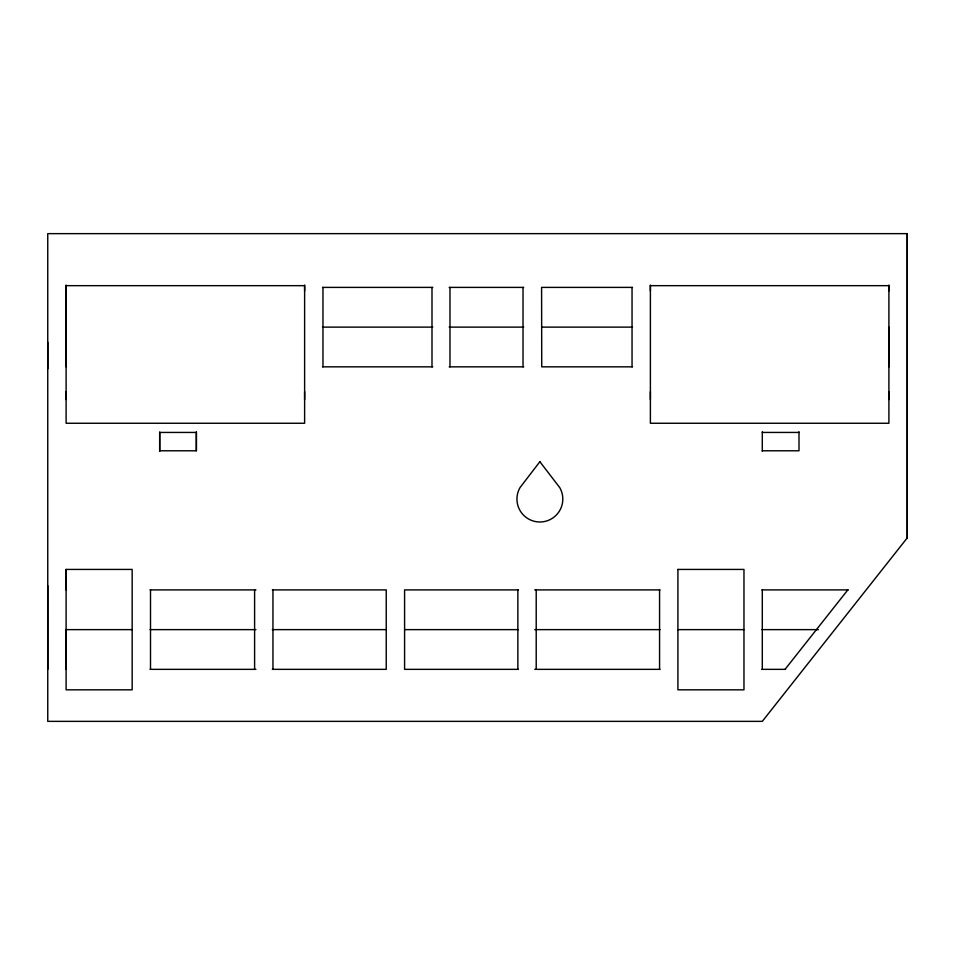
<?xml version="1.0" encoding="UTF-8"?>
<svg xmlns="http://www.w3.org/2000/svg" width="955" height="955" viewBox="0 0 955 955"><rect width="100%" height="100%" fill="white"/><g stroke="black" fill="none" stroke-linecap="round" stroke-linejoin="round"><path stroke-width="1.43" d="M47.762 669.348L47.75 585.678M66.11 569.431L66.11 689.832L132.16 689.832L132.16 569.431L66.11 569.431L66.11 589.904M150.508 669.348L150.508 589.904M196.372 450.784L196.372 432.436L159.676 432.436L159.676 450.784L196.372 450.784L196.372 431.696M254.603 669.348L254.603 589.904M272.951 669.348L272.951 589.904M322.969 366.839L322.969 287.395M431.994 366.839L431.994 287.395M449.984 366.839L449.984 287.395M517.861 669.348L517.861 589.904M536.209 669.348L536.209 589.904M632.043 366.839L632.043 287.395M659.571 669.348L659.571 589.904M762.305 669.348L762.305 589.904M762.293 451.393L762.305 431.696M799.001 431.696L799.001 450.784L762.305 450.784M907.25 537.892L907.25 233.641L47.75 233.641L47.762 721.359L762.305 721.359L907.25 537.892L907.25 233.641M785.046 669.348L847.813 589.904M322.504 287.395L432.794 287.395M449.184 287.395L523.71 287.395M632.508 287.395L541.592 287.395L541.736 366.839L632.508 366.839M322.504 327.123L432.794 327.123M449.184 327.123L523.71 327.123M541.592 327.123L632.508 327.123M322.504 366.839L432.794 366.839M449.184 366.839L523.71 366.839M762.305 432.436L799.001 432.436M150.054 589.904L255.928 589.904M272.33 589.904L386.238 589.904L386.238 669.348L272.33 669.348M518.362 589.904L404.586 589.904L404.586 669.348L518.362 669.348M534.764 589.904L660.024 589.904M761.851 589.904L848.279 589.904M132.16 629.632L66.11 629.632L66.098 669.348M150.054 629.632L255.928 629.632M272.33 629.632L385.653 629.632M405.039 629.632L518.362 629.632M534.764 629.632L660.024 629.632M677.919 629.632L743.969 629.632M761.839 629.632L818.399 629.632M150.054 669.348L255.928 669.348M534.764 669.348L660.024 669.348M761.803 669.348L785.571 669.348M47.762 342.272L47.762 368.857M888.902 285.044L888.902 290.941M888.902 327.123L888.902 366.839M888.902 391.61L888.902 399.5M650.391 285.044L650.391 290.941M650.391 391.61L650.391 399.5M523.018 287.395L523.018 366.839M304.621 285.044L304.621 290.941M304.621 391.61L304.621 399.5M159.688 432.006L159.688 451.393M66.11 285.044L66.11 366.839M66.11 391.61L66.11 399.5M66.11 285.664L66.11 423.256L304.621 423.256L304.621 285.664L66.11 285.664M650.391 285.664L650.391 423.256L888.902 423.256L888.902 285.664L650.391 285.664M677.919 569.431L677.919 689.832L743.969 689.832L743.969 569.431L677.919 569.431M539.873 461.707L520.021 487.587A22.932 22.932 0 0 0 539.873 521.991A22.932 22.932 0 0 0 559.737 487.587L539.873 461.707"/></g></svg>
